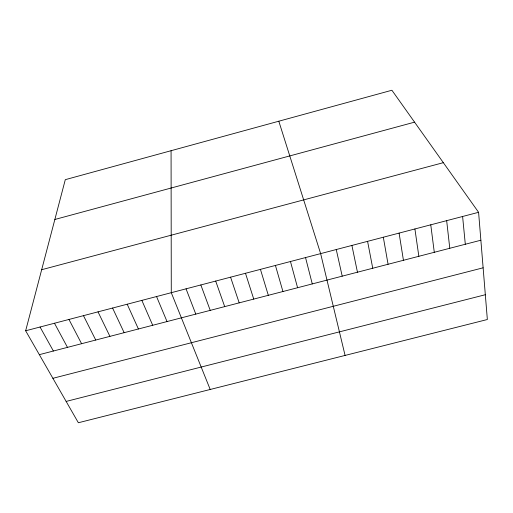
<?xml version="1.0" encoding="UTF-8"?>
<svg xmlns="http://www.w3.org/2000/svg" width="513" height="513" viewBox="0 0 513 513"><rect width="100%" height="100%" fill="white"/><g stroke="black" fill="none" stroke-linecap="round" stroke-linejoin="round"><path stroke-width="0.77" d="M25.65 330.782L65.298 179.665L391.906 90.25L478.591 212.305L487.35 319.516L78.367 422.75L25.65 330.782L478.591 212.305M54.853 219.481L414.568 122.158M41.675 269.716L443.341 162.672M39.334 354.663L480.873 240.219M52.89 378.305L483.124 267.805M66.145 401.423L485.324 294.731M40.046 327.018L53.384 351.02M54.481 323.241L67.472 347.365M68.954 319.458L81.586 343.71M83.465 315.662L95.739 340.042M98.009 311.859L109.929 336.361M112.584 308.044L124.152 332.674M127.205 304.222L138.407 328.98M141.857 300.387L152.701 325.274M156.548 296.546L167.033 321.561M210.202 389.47L171.278 292.692L171.073 150.707M186.046 288.832L195.793 314.11M200.846 284.959L210.227 310.365M215.691 281.073L224.694 306.614M230.568 277.18L239.199 302.856M245.483 273.282L253.743 299.085M278.809 121.215L320.638 253.621L345.082 355.426M260.437 269.37L268.325 295.308M275.43 265.445L282.939 291.519M290.461 261.515L297.585 287.722M305.53 257.577L312.276 283.92M336.246 249.542L342.209 276.161M351.899 245.445L357.458 272.211M367.584 241.341L372.746 268.248M383.32 237.23L388.072 264.272M399.088 233.101L403.436 260.29M414.908 228.965L418.845 256.295M430.766 224.816L434.287 252.293M446.663 220.661L449.779 248.279M462.604 216.492L465.304 244.252"/></g></svg>
